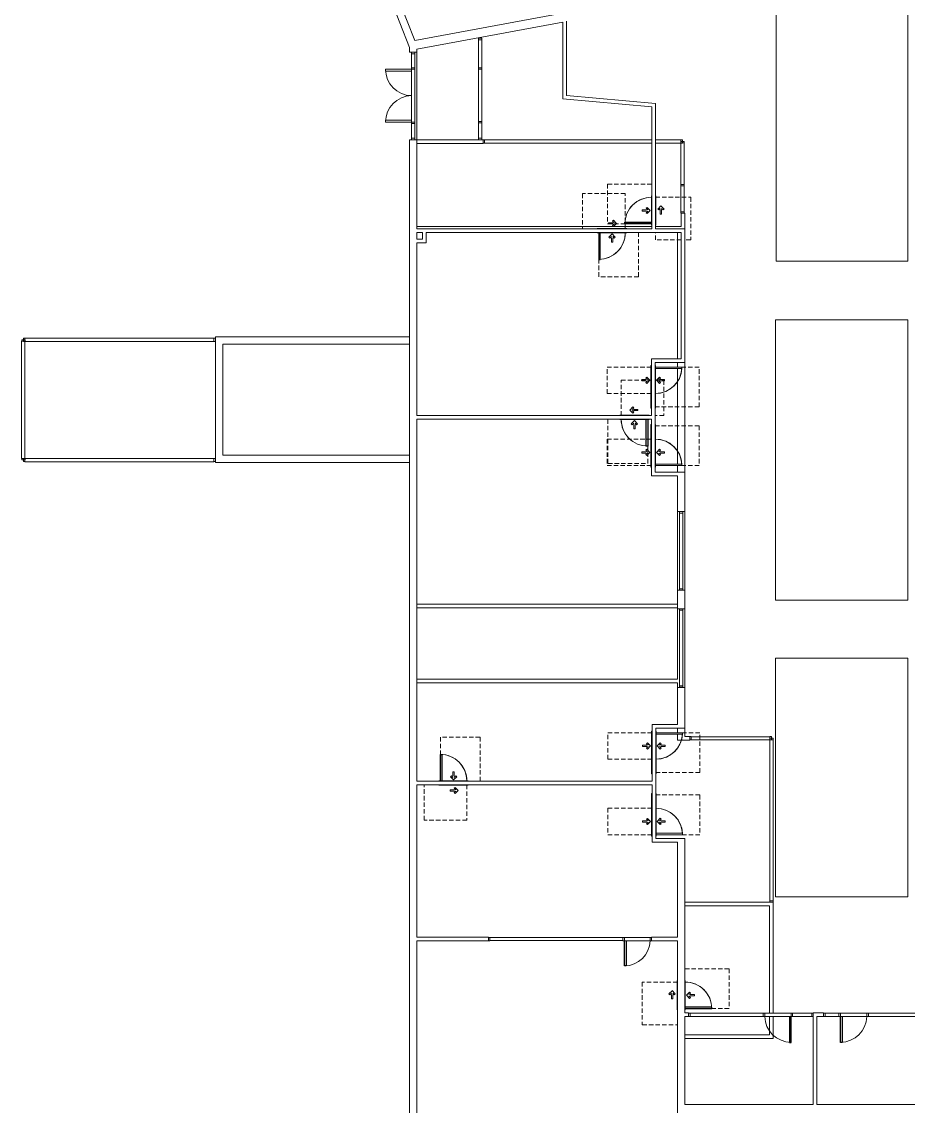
# Model space of a CAD drawing. Header units: inches. Extents: x -805 to 1035, y -5106 to -727.
# Drawn here: x -805 to 401, y -4169 to -2694 of the extents above; entities that cross this region are included whole.
import ezdxf

# ---------------------------------------------------------------- set-up
doc = ezdxf.new("R2010")
doc.units = ezdxf.units.IN
doc.header["$MEASUREMENT"] = 0
doc.linetypes.add('ADA Clearance', pattern=[9, 6, -3])
for name, color, linetype, lineweight in [('A-DOOR', 31, 'Continuous', 15), ('A-DOOR-FRAM', 31, 'Continuous', 9), ('A-FLOR', 192, 'Continuous', 15), ('A-GLAZ-CWMG', 51, 'Continuous', 9), ('A-WALL', 113, 'Continuous', 15), ('I-WALL', 2, 'Continuous', 15)]:
    doc.layers.add(name, color=color, linetype=linetype, lineweight=lineweight)

# ---------------------------------------------------------------- blocks, each defined once
blk = doc.blocks.new('Rectangular Mullion - 4 1_2_ x 2_ Rectangular_CE_-5134596-ROOF')
at = {"layer": 'A-GLAZ-CWMG'}
for p, q in [((105.3, -3670.7), (105.3, -3666.2)), ((105.3, -3666.2), (212.4, -3666.2)), ((212.4, -3670.7), (105.3, -3670.7)), ((212.4, -3666.2), (212.4, -3670.7))]:
    blk.add_line(p, q, dxfattribs=at)
blk = doc.blocks.new('Rectangular Mullion - 4 1_2_ x 2_ Rectangular_CE_-5186047-ROOF')
at = {"layer": 'A-GLAZ-CWMG'}
for p, q in [((-2, -2.25), (-2, 2.25)), ((-2, 2.25), (0, 2.25)), ((0, 2.25), (0, -2.25)), ((0, -2.25), (-2, -2.25))]:
    blk.add_line(p, q, dxfattribs=at)
blk = doc.blocks.new('Rectangular Mullion - 4 1_2_ x 2_ Rectangular_CE_-5186048-ROOF')
at = {"layer": 'A-GLAZ-CWMG'}
for p, q in [((0, 2.25), (-2, 2.25)), ((-2, 2.25), (-2, -2.25)), ((0, -2.25), (0, 2.25)), ((-2, -2.25), (0, -2.25))]:
    blk.add_line(p, q, dxfattribs=at)
blk = doc.blocks.new('Rectangular Mullion - 4 1_2_ x 2_ Rectangular_CE_-5145895-ROOF')
at = {"layer": 'A-GLAZ-CWMG'}
for p, q in [((212.2, -3670.4), (216.7, -3670.4)), ((212.2, -3889.3), (212.2, -3670.4)), ((216.7, -3670.4), (216.7, -3889.3)), ((216.7, -3889.3), (212.2, -3889.3))]:
    blk.add_line(p, q, dxfattribs=at)
blk = doc.blocks.new('Rectangular Mullion - 4 1_2_ x 2_ Rectangular_CE_-5146177-ROOF')
at = {"layer": 'A-GLAZ-CWMG'}
for p, q in [((91.1, -2858.7), (95.6, -2858.7)), ((91.1, -2915.2), (91.1, -2858.7)), ((95.6, -2858.7), (95.6, -2915.2)), ((95.6, -2915.2), (91.1, -2915.2))]:
    blk.add_line(p, q, dxfattribs=at)
blk = doc.blocks.new('Rectangular Mullion - 4 1_2_ x 2_ Rectangular_CE_-5137719-ROOF')
at = {"layer": 'A-GLAZ-CWMG'}
for p, q in [((-175.7, -2859), (-175.7, -2854.5)), ((-175.7, -2854.5), (51.6, -2854.5)), ((51.6, -2859), (-175.7, -2859)), ((56.6, -2854.5), (91.3, -2854.5)), ((91.3, -2859), (56.6, -2859)), ((91.3, -2854.5), (91.3, -2859))]:
    blk.add_line(p, q, dxfattribs=at)
blk = doc.blocks.new('Rectangular Mullion - 4 1_2_ x 2_ Rectangular_CE_-5147108-ROOF')
at = {"layer": 'A-GLAZ-CWMG'}
for p, q in [((-184.1, -2718.4), (-179.6, -2718.4)), ((-184.1, -2756.4), (-184.1, -2718.4)), ((-179.6, -2718.4), (-179.6, -2756.4)), ((-179.6, -2756.4), (-184.1, -2756.4))]:
    blk.add_line(p, q, dxfattribs=at)
blk = doc.blocks.new('Rectangular Mullion - 4 1_2_ x 2_ Rectangular_CE_-5140832-ROOF')
at = {"layer": 'A-GLAZ-CWMG'}
for p, q in [((-801.1, -3128.6), (-801.1, -3124.1)), ((-801.1, -3124.1), (-543.9, -3124.1)), ((-543.9, -3124.1), (-543.9, -3128.6)), ((-543.9, -3128.6), (-801.1, -3128.6))]:
    blk.add_line(p, q, dxfattribs=at)
blk = doc.blocks.new('Rectangular Mullion - 4 1_2_ x 2_ Rectangular_CE_-5140569-ROOF')
at = {"layer": 'A-GLAZ-CWMG'}
for p, q in [((-805.4, -3128.4), (-800.9, -3128.4)), ((-805.4, -3287.9), (-805.4, -3128.4)), ((-800.9, -3128.4), (-800.9, -3287.9)), ((-800.9, -3287.9), (-805.4, -3287.9))]:
    blk.add_line(p, q, dxfattribs=at)
blk = doc.blocks.new('Rectangular Mullion - 4 1_2_ x 2_ Rectangular_CE_-5146179-ROOF')
at = {"layer": 'A-GLAZ-CWMG'}
for p, q in [((91.1, -2917.2), (95.6, -2917.2)), ((91.1, -2952.2), (91.1, -2917.2)), ((95.6, -2917.2), (95.6, -2952.2)), ((95.6, -2952.2), (91.1, -2952.2))]:
    blk.add_line(p, q, dxfattribs=at)
blk = doc.blocks.new('Rectangular Mullion - 4 1_2_ x 2_ Rectangular_CE_-5186050-ROOF')
at = {"layer": 'A-GLAZ-CWMG'}
for p, q in [((-1, -2.25), (-1, 2.25)), ((-1, 2.25), (1, 2.25)), ((1, 2.25), (1, -2.25)), ((1, -2.25), (-1, -2.25))]:
    blk.add_line(p, q, dxfattribs=at)
blk = doc.blocks.new('Rectangular Mullion - 4 1_2_ x 2_ Rectangular_CE_-5147204-ROOF')
at = {"layer": 'A-GLAZ-CWMG'}
for p, q in [((-184.1, -2758.4), (-179.6, -2758.4)), ((-184.1, -2829.4), (-184.1, -2758.4)), ((-179.6, -2758.4), (-179.6, -2829.4)), ((-179.6, -2829.4), (-184.1, -2829.4))]:
    blk.add_line(p, q, dxfattribs=at)
blk = doc.blocks.new('Rectangular Mullion - 4 1_2_ x 2_ Rectangular_CE_-5147205-ROOF')
at = {"layer": 'A-GLAZ-CWMG'}
for p, q in [((-184.1, -2831.4), (-179.6, -2831.4)), ((-184.1, -2852.4), (-184.1, -2831.4)), ((-179.6, -2831.4), (-179.6, -2852.4)), ((-179.6, -2852.4), (-184.1, -2852.4))]:
    blk.add_line(p, q, dxfattribs=at)
blk = doc.blocks.new('CW-Double_CE_ - Medium Style-5186079-ROOF')
at = {"layer": 'A-DOOR'}
for p, q in [((-33.5, 37.5), (-36, 37.5)), ((-36, 37.5), (-36, 2.25)), ((-33.5, 2.25), (-33.5, 37.5)), ((33.5, 2.25), (33.5, 37.5)), ((33.5, 37.5), (36, 37.5)), ((36, 37.5), (36, 2.25))]:
    blk.add_line(p, q, dxfattribs=at)
for centre, start, end in [((-36, 1.5), 1.19708, 90), ((36, 1.5), 90, 178.80292)]:
    blk.add_arc(centre, 36, start, end, dxfattribs=at)
blk = doc.blocks.new('Rectangular Mullion - 4 1_2_ x 2_ Rectangular_CE_-5147331-ROOF')
at = {"layer": 'A-GLAZ-CWMG'}
for p, q in [((-275.1, -2737.4), (-270.6, -2737.4)), ((-275.1, -2756.4), (-275.1, -2737.4)), ((-270.6, -2737.4), (-270.6, -2756.4)), ((-270.6, -2756.4), (-275.1, -2756.4))]:
    blk.add_line(p, q, dxfattribs=at)
blk = doc.blocks.new('Rectangular Mullion - 4 1_2_ x 2_ Rectangular_CE_-5145053-ROOF')
at = {"layer": 'A-GLAZ-CWMG'}
for p, q in [((829.1, -2831.4), (833.6, -2831.4)), ((829.1, -2851.4), (829.1, -2831.4)), ((833.6, -2831.4), (833.6, -2851.4)), ((833.6, -2851.4), (829.1, -2851.4))]:
    blk.add_line(p, q, dxfattribs=at)
blk = doc.blocks.new('Rectangular Mullion - 4 1_2_ x 2_ Rectangular_CE_-5147333-ROOF')
at = {"layer": 'A-GLAZ-CWMG'}
for p, q in [((-275.1, -2758.4), (-270.6, -2758.4)), ((-275.1, -2830.4), (-275.1, -2758.4)), ((-270.6, -2758.4), (-270.6, -2830.4)), ((-270.6, -2830.4), (-275.1, -2830.4))]:
    blk.add_line(p, q, dxfattribs=at)
blk = doc.blocks.new('Rectangular Mullion - 4 1_2_ x 2_ Rectangular_CE_-5173025-ROOF')
at = {"layer": 'A-GLAZ-CWMG'}
for p, q in [((103.8, -4046.6), (103.8, -4042.1)), ((103.8, -4042.1), (203.3, -4042.1)), ((203.3, -4046.6), (103.8, -4046.6)), ((203.3, -4042.1), (203.3, -4046.6))]:
    blk.add_line(p, q, dxfattribs=at)
blk = doc.blocks.new('Rectangular Mullion - 4 1_2_ x 2_ Rectangular_CE_-5173194-ROOF')
at = {"layer": 'A-GLAZ-CWMG'}
for p, q in [((346.3, -4046.6), (346.3, -4042.1)), ((346.3, -4042.1), (456, -4042.1)), ((456, -4046.6), (346.3, -4046.6)), ((456, -4042.1), (456, -4046.6))]:
    blk.add_line(p, q, dxfattribs=at)
blk = doc.blocks.new('CW-Single_CE_ - Medium Style-5186091-ROOF')
at = {"layer": 'A-DOOR', "lineweight": 25}
for p, q in [((-18, 37.5), (-18, 2.25)), ((-15.5, 37.5), (-18, 37.5)), ((-15.5, 2.25), (-15.5, 37.5))]:
    blk.add_line(p, q, dxfattribs=at)
at = {"layer": 'A-DOOR', "lineweight": 9}
blk.add_arc((-18, 1.5), 36, 1.19708, 90, dxfattribs=at)
blk = doc.blocks.new('Rectangular Mullion - 4 1_2_ x 2_ Rectangular_CE_-5172950-ROOF')
at = {"layer": 'A-GLAZ-CWMG'}
for p, q in [((243.3, -4046.6), (243.3, -4042.1)), ((243.3, -4042.1), (269.3, -4042.1)), ((269.3, -4046.6), (243.3, -4046.6)), ((269.3, -4042.1), (269.3, -4046.6))]:
    blk.add_line(p, q, dxfattribs=at)
blk = doc.blocks.new('Rectangular Mullion - 4 1_2_ x 2_ Rectangular_CE_-V15-ROOF')
at = {"layer": 'A-GLAZ-CWMG'}
for p, q in [((205.3, -4046.6), (205.3, -4042.1)), ((205.3, -4042.1), (241.3, -4042.1)), ((241.3, -4046.6), (205.3, -4046.6)), ((241.3, -4042.1), (241.3, -4046.6))]:
    blk.add_line(p, q, dxfattribs=at)
blk = doc.blocks.new('CW-Single_CE_ - Medium Style-5186159-ROOF')
at = {"layer": 'A-DOOR', "lineweight": 25}
for p, q in [((-18, -37.5), (-18, -2.25)), ((-15.5, -2.25), (-15.5, -37.5)), ((-15.5, -37.5), (-18, -37.5))]:
    blk.add_line(p, q, dxfattribs=at)
at = {"layer": 'A-DOOR', "lineweight": 9}
blk.add_arc((-18, -1.5), 36, 270, 358.80292, dxfattribs=at)
blk = doc.blocks.new('CW-Single_CE_ - Medium Style-5186089-ROOF')
at = {"layer": 'A-DOOR', "lineweight": 25}
for p, q in [((-17.5, -36.5), (-17.5, -2.25)), ((-15, -2.25), (-15, -36.5)), ((-15, -36.5), (-17.5, -36.5))]:
    blk.add_line(p, q, dxfattribs=at)
at = {"layer": 'A-DOOR', "lineweight": 9}
blk.add_arc((-17.5, -1.5), 35, 270, 358.76872, dxfattribs=at)
blk = doc.blocks.new('Rectangular Mullion - 4 1_2_ x 2_ Rectangular_CE_-5174096-ROOF')
at = {"layer": 'A-GLAZ-CWMG'}
for p, q in [((-168.5, -3943.6), (-168.5, -3939.1)), ((-168.5, -3939.1), (12.5, -3939.1)), ((12.5, -3943.6), (-168.5, -3943.6)), ((12.5, -3939.1), (12.5, -3943.6))]:
    blk.add_line(p, q, dxfattribs=at)
blk = doc.blocks.new('Rectangular Mullion - 4 1_2_ x 2_ Rectangular_CE_-5174426-ROOF')
at = {"layer": 'A-GLAZ-CWMG'}
for p, q in [((89.5, -3362), (94, -3362)), ((89.5, -3465), (89.5, -3362)), ((94, -3362), (94, -3465)), ((94, -3465), (89.5, -3465))]:
    blk.add_line(p, q, dxfattribs=at)
blk = doc.blocks.new('Door-Single-Sidelite_CE_ - WD Door-2_ HM Frame-Sidelite-5143442-ROOF')
at = {"layer": 'A-DOOR', "linetype": 'ADA Clearance', "lineweight": 9}
for p, q in [((-18, 62.5), (18, 62.5)), ((-18, 2.5), (-18, 62.5)), ((18, 62.5), (18, 2.5)), ((-0.9, 15.5), (-0.9, 7.7)), ((0.9, 15.5), (-0.9, 15.5)), ((0.9, 15.5), (0.9, 7.7)), ((-3, 9.9), (-4.2, 8.6)), ((-4.2, 8.6), (0, 4.4)), ((-3, 9.9), (-0.9, 7.7)), ((4.2, 8.6), (0, 4.4)), ((3, 9.9), (0.9, 7.7)), ((3, 9.9), (4.2, 8.6)), ((-36, -2.5), (-36, -62.5)), ((-4.3, -8.6), (0, -4.4)), ((-3, -9.9), (-4.3, -8.6)), ((-3, -9.9), (-0.9, -7.7)), ((-0.9, -15.5), (-0.9, -7.7)), ((4.2, -8.6), (0, -4.4)), ((0.9, -15.5), (0.9, -7.7)), ((3, -9.9), (0.9, -7.7)), ((3, -9.9), (4.2, -8.6)), ((18, -3), (18, -2.5)), ((0.9, -15.5), (-0.9, -15.5)), ((18, -62.5), (18, -39)), ((-36, -62.5), (18, -62.5))]:
    blk.add_line(p, q, dxfattribs=at)
at = {"layer": 'A-DOOR'}
for p, q in [((16, -3), (18, -3)), ((16, -39), (16, -3)), ((18, -3), (18, -39)), ((18, -39), (16, -39))]:
    blk.add_line(p, q, dxfattribs=at)
at = {"layer": 'A-DOOR', "lineweight": 9}
for start, end in [(180.0012, 266.8077), (180.5, 270)]:
    blk.add_arc((18, -3), 36, start, end, dxfattribs=at)
at = {"layer": 'A-DOOR-FRAM'}
for p, q in [((-38, 3), (20, 3)), ((-38, 2.5), (-38, 3)), ((20, 3), (20, 2.5)), ((-38, -3), (-38, -2.5)), ((16, -3), (-38, -3)), ((20, -3), (18, -3)), ((20, -2.5), (20, -3))]:
    blk.add_line(p, q, dxfattribs=at)
blk = doc.blocks.new('Door-Single-Sidelite_CE_ - WD Door-2_ HM Frame-Sidelite-5143300-ROOF')
at = {"layer": 'A-DOOR', "linetype": 'ADA Clearance', "lineweight": 9}
for p, q in [((-36, 62.5), (18, 62.5)), ((-36, 2.5), (-36, 62.5)), ((18, 62.5), (18, 39)), ((-0.9, 15.5), (-0.9, 7.7)), ((0.9, 15.5), (-0.9, 15.5)), ((0.9, 15.5), (0.9, 7.7)), ((-3, 9.9), (-4.3, 8.6)), ((-4.3, 8.6), (0, 4.4)), ((-3, 9.9), (-0.9, 7.7)), ((4.2, 8.6), (0, 4.4)), ((3, 9.9), (0.9, 7.7)), ((3, 9.9), (4.2, 8.6)), ((18, 3), (18, 2.5)), ((-18, -2.5), (-18, -62.5)), ((-4.2, -8.6), (0, -4.4)), ((-3, -9.9), (-4.2, -8.6)), ((-3, -9.9), (-0.9, -7.7)), ((-0.9, -15.5), (-0.9, -7.7)), ((4.2, -8.6), (0, -4.4)), ((0.9, -15.5), (0.9, -7.7)), ((3, -9.9), (0.9, -7.7)), ((3, -9.9), (4.2, -8.6)), ((18, -62.5), (18, -2.5)), ((0.9, -15.5), (-0.9, -15.5)), ((-18, -62.5), (18, -62.5))]:
    blk.add_line(p, q, dxfattribs=at)
at = {"layer": 'A-DOOR'}
for p, q in [((18, 39), (16, 39)), ((16, 39), (16, 3)), ((18, 3), (18, 39)), ((16, 3), (18, 3))]:
    blk.add_line(p, q, dxfattribs=at)
at = {"layer": 'A-DOOR', "lineweight": 9}
for start, end in [(90, 179.5), (93.1923, 179.9988)]:
    blk.add_arc((18, 3), 36, start, end, dxfattribs=at)
at = {"layer": 'A-DOOR-FRAM'}
for p, q in [((-38, 3), (16, 3)), ((-38, 2.5), (-38, 3)), ((18, 3), (20, 3)), ((20, 3), (20, 2.5)), ((-38, -3), (-38, -2.5)), ((20, -3), (-38, -3)), ((20, -2.5), (20, -3))]:
    blk.add_line(p, q, dxfattribs=at)
blk = doc.blocks.new('Door-Single_CE_ - WD Door-2_ HM Frame-5175295-ROOF')
at = {"layer": 'A-DOOR', "linetype": 'ADA Clearance', "lineweight": 9}
for p, q in [((-36, 65), (18, 65)), ((-36, 5), (-36, 65)), ((18, 65), (18, 5)), ((-0.9, 18), (-0.9, 10.2)), ((0.9, 18), (-0.9, 18)), ((0.9, 18), (0.9, 10.2)), ((-3, 12.4), (-4.3, 11.1)), ((-4.3, 11.1), (0, 6.9)), ((-3, 12.4), (-0.9, 10.2)), ((4.2, 11.1), (0, 6.9)), ((3, 12.4), (0.9, 10.2)), ((3, 12.4), (4.2, 11.1)), ((-18, -5), (-18, -53)), ((-2, -8.3), (-6.3, -12.5)), ((-2, -16.8), (-6.3, -12.5)), ((-0.8, -9.5), (-2.9, -11.7)), ((4.8, -11.7), (-2.9, -11.7)), ((4.8, -13.4), (-2.9, -13.4)), ((-0.8, -15.5), (-2.9, -13.4)), ((-0.8, -9.5), (-2, -8.3)), ((4.8, -13.4), (4.8, -11.7)), ((40, -53), (40, -5)), ((-0.8, -15.5), (-2, -16.8)), ((-18, -53), (40, -53))]:
    blk.add_line(p, q, dxfattribs=at)
at = {"layer": 'A-DOOR'}
for p, q in [((18, 41.5), (16, 41.5)), ((16, 41.5), (16, 5.5)), ((18, 5.5), (18, 41.5)), ((16, 5.5), (18, 5.5))]:
    blk.add_line(p, q, dxfattribs=at)
at = {"layer": 'A-DOOR', "lineweight": 25}
for p, q in [((18, 41.5), (16, 41.5)), ((16, 41.5), (16, 5.5)), ((18, 5.5), (18, 41.5)), ((18, 5.5), (16, 5.5))]:
    blk.add_line(p, q, dxfattribs=at)
at = {"layer": 'A-DOOR', "lineweight": 9}
for end in [179.9988, 180.5, 180.5, 180.5]:
    blk.add_arc((18, 5.5), 36, 90, end, dxfattribs=at)
at = {"layer": 'A-DOOR-FRAM'}
for p, q in [((-20, 5.5), (20, 5.5)), ((-20, 5), (-20, 5.5)), ((20, 5.5), (20, 5)), ((-20, -5.5), (-20, -5)), ((20, -5.5), (-20, -5.5)), ((20, -5), (20, -5.5))]:
    blk.add_line(p, q, dxfattribs=at)
blk = doc.blocks.new('Door-Single_CE_ - WD Door-2_ HM Frame-V19-ROOF')
at = {"layer": 'A-DOOR', "linetype": 'ADA Clearance', "lineweight": 9}
for p, q in [((-18, 50.5), (22.5, 50.5)), ((-18, 2.5), (-18, 50.5)), ((28.5, 50.5), (40, 50.5)), ((40, 50.5), (40, 2.5)), ((-2, 14.3), (-6.3, 10)), ((-2, 5.8), (-6.3, 10)), ((-0.8, 13), (-2.9, 10.9)), ((4.8, 10.9), (-2.9, 10.9)), ((4.8, 9.2), (-2.9, 9.2)), ((-0.8, 7), (-2.9, 9.2)), ((-0.8, 13), (-2, 14.3)), ((-0.8, 7), (-2, 5.8)), ((4.8, 10.9), (4.8, 9.2)), ((40, 2.5), (28, 2.5)), ((-36, -2.5), (-36, -62.5)), ((-4.3, -8.6), (0, -4.4)), ((-3, -9.9), (-4.3, -8.6)), ((-3, -9.9), (-0.9, -7.7)), ((-0.9, -15.5), (-0.9, -7.7)), ((4.2, -8.6), (0, -4.4)), ((0.9, -15.5), (0.9, -7.7)), ((3, -9.9), (0.9, -7.7)), ((3, -9.9), (4.2, -8.6)), ((18, -62.5), (18, -2.5)), ((0.9, -15.5), (-0.9, -15.5)), ((-36, -62.5), (18, -62.5))]:
    blk.add_line(p, q, dxfattribs=at)
at = {"layer": 'A-DOOR'}
for p, q in [((16, -39), (16, -3)), ((16, -3), (18, -3)), ((18, -3), (18, -39)), ((18, -39), (16, -39))]:
    blk.add_line(p, q, dxfattribs=at)
at = {"layer": 'A-DOOR', "lineweight": 25}
for p, q in [((16, -39), (16, -3)), ((18, -3), (16, -3)), ((18, -3), (18, -39)), ((18, -39), (16, -39))]:
    blk.add_line(p, q, dxfattribs=at)
at = {"layer": 'A-DOOR', "lineweight": 9}
for start in [179.5, 179.5, 179.5, 180.0012]:
    blk.add_arc((18, -3), 36, start, 270, dxfattribs=at)
at = {"layer": 'A-DOOR-FRAM'}
for p, q in [((-20, 3), (20, 3)), ((-20, 2.5), (-20, 3)), ((20, 3), (20, 2.5)), ((-20, -3), (-20, -2.5)), ((20, -3), (-20, -3)), ((20, -2.5), (20, -3))]:
    blk.add_line(p, q, dxfattribs=at)
blk = doc.blocks.new('Door-Single_CE_ - WD Door-2_ HM Frame-V11-ROOF')
at = {"layer": 'A-DOOR', "linetype": 'ADA Clearance', "lineweight": 9}
for p, q in [((-36, 62.5), (18, 62.5)), ((-36, 2.5), (-36, 62.5)), ((18, 62.5), (18, 2.5)), ((-0.9, 15.5), (-0.9, 7.7)), ((0.9, 15.5), (-0.9, 15.5)), ((0.9, 15.5), (0.9, 7.7)), ((-3, 9.9), (-4.3, 8.6)), ((-4.3, 8.6), (0, 4.4)), ((-3, 9.9), (-0.9, 7.7)), ((4.2, 8.6), (0, 4.4)), ((3, 9.9), (0.9, 7.7)), ((3, 9.9), (4.2, 8.6)), ((-18, -2.5), (-18, -50.5)), ((-2, -5.8), (-6.3, -10)), ((-2, -14.3), (-6.3, -10)), ((-0.8, -7), (-2.9, -9.2)), ((4.8, -9.2), (-2.9, -9.2)), ((4.8, -10.9), (-2.9, -10.9)), ((-0.8, -13), (-2.9, -10.9)), ((-0.8, -7), (-2, -5.8)), ((-0.8, -13), (-2, -14.3)), ((4.8, -10.9), (4.8, -9.2)), ((40, -50.5), (40, -2.5)), ((-18, -50.5), (40, -50.5))]:
    blk.add_line(p, q, dxfattribs=at)
at = {"layer": 'A-DOOR'}
for p, q in [((18, 39), (16, 39)), ((16, 39), (16, 3)), ((18, 3), (18, 39)), ((16, 3), (18, 3))]:
    blk.add_line(p, q, dxfattribs=at)
at = {"layer": 'A-DOOR', "lineweight": 25}
for p, q in [((18, 39), (16, 39)), ((16, 39), (16, 3)), ((18, 3), (18, 39)), ((18, 3), (16, 3))]:
    blk.add_line(p, q, dxfattribs=at)
at = {"layer": 'A-DOOR', "lineweight": 9}
for end in [179.9988, 180.5, 180.5, 180.5]:
    blk.add_arc((18, 3), 36, 90, end, dxfattribs=at)
at = {"layer": 'A-DOOR-FRAM'}
for p, q in [((-20, 3), (20, 3)), ((-20, 2.5), (-20, 3)), ((20, 3), (20, 2.5)), ((-20, -3), (-20, -2.5)), ((20, -3), (-20, -3)), ((20, -2.5), (20, -3))]:
    blk.add_line(p, q, dxfattribs=at)
blk = doc.blocks.new('Door-Single_CE_ - WD Door-2_ HM Frame-V20-ROOF')
at = {"layer": 'A-DOOR', "linetype": 'ADA Clearance', "lineweight": 9}
for p, q in [((-18, 50.5), (40, 50.5)), ((-18, 2.5), (-18, 50.5)), ((40, 50.5), (40, 42.7)), ((40, 37.7), (40, 2.5)), ((-2, 14.3), (-6.3, 10)), ((-2, 5.8), (-6.3, 10)), ((-0.8, 13), (-2.9, 10.9)), ((4.8, 10.9), (-2.9, 10.9)), ((4.8, 9.2), (-2.9, 9.2)), ((-0.8, 7), (-2.9, 9.2)), ((-0.8, 13), (-2, 14.3)), ((-0.8, 7), (-2, 5.8)), ((4.8, 10.9), (4.8, 9.2)), ((40, 2.5), (30, 2.5)), ((-36, -2.5), (-36, -62.5)), ((-4.3, -8.6), (0, -4.4)), ((-3, -9.9), (-4.3, -8.6)), ((-3, -9.9), (-0.9, -7.7)), ((-0.9, -15.5), (-0.9, -7.7)), ((4.2, -8.6), (0, -4.4)), ((0.9, -15.5), (0.9, -7.7)), ((3, -9.9), (0.9, -7.7)), ((3, -9.9), (4.2, -8.6)), ((18, -62.5), (18, -2.5)), ((0.9, -15.5), (-0.9, -15.5)), ((-36, -62.5), (18, -62.5))]:
    blk.add_line(p, q, dxfattribs=at)
at = {"layer": 'A-DOOR'}
for p, q in [((16, -39), (16, -3)), ((16, -3), (18, -3)), ((18, -3), (18, -39)), ((18, -39), (16, -39))]:
    blk.add_line(p, q, dxfattribs=at)
at = {"layer": 'A-DOOR', "lineweight": 25}
for p, q in [((16, -39), (16, -3)), ((18, -3), (16, -3)), ((18, -3), (18, -39)), ((18, -39), (16, -39))]:
    blk.add_line(p, q, dxfattribs=at)
at = {"layer": 'A-DOOR', "lineweight": 9}
for start in [179.5, 179.5, 179.5, 180.0012]:
    blk.add_arc((18, -3), 36, start, 270, dxfattribs=at)
at = {"layer": 'A-DOOR-FRAM'}
for p, q in [((-20, 3), (20, 3)), ((-20, 2.5), (-20, 3)), ((20, 3), (20, 2.5)), ((-20, -3), (-20, -2.5)), ((20, -3), (-20, -3)), ((20, -2.5), (20, -3))]:
    blk.add_line(p, q, dxfattribs=at)
blk = doc.blocks.new('Door-Single_CE_ - HM Door-2_ HM Frame-V27-ROOF')
at = {"layer": 'A-DOOR', "linetype": 'ADA Clearance', "lineweight": 9}
for p, q in [((-18, 50.5), (40, 50.5)), ((-18, 2.5), (-18, 50.5)), ((40, 50.5), (40, 2.5)), ((-2, 14.3), (-6.3, 10)), ((-2, 5.8), (-6.3, 10)), ((-0.8, 13), (-2.9, 10.9)), ((4.8, 10.9), (-2.9, 10.9)), ((4.8, 9.2), (-2.9, 9.2)), ((-0.8, 7), (-2.9, 9.2)), ((-0.8, 13), (-2, 14.3)), ((-0.8, 7), (-2, 5.8)), ((4.8, 10.9), (4.8, 9.2)), ((-36, -2.5), (-36, -62.5)), ((-4.3, -8.6), (0, -4.4)), ((-3, -9.9), (-4.3, -8.6)), ((-3, -9.9), (-0.9, -7.7)), ((-0.9, -15.5), (-0.9, -7.7)), ((4.2, -8.6), (0, -4.4)), ((0.9, -15.5), (0.9, -7.7)), ((3, -9.9), (0.9, -7.7)), ((3, -9.9), (4.2, -8.6)), ((18, -62.5), (18, -2.5)), ((0.9, -15.5), (-0.9, -15.5)), ((-36, -62.5), (18, -62.5))]:
    blk.add_line(p, q, dxfattribs=at)
at = {"layer": 'A-DOOR'}
for p, q in [((16.2, -39), (16.2, -3)), ((16.2, -3), (18, -3)), ((18, -3), (18, -39)), ((18, -39), (16.2, -39))]:
    blk.add_line(p, q, dxfattribs=at)
at = {"layer": 'A-DOOR', "lineweight": 25}
for p, q in [((16.2, -39), (16.2, -3)), ((18, -3), (16.2, -3)), ((18, -3), (18, -39)), ((18, -39), (16.2, -39))]:
    blk.add_line(p, q, dxfattribs=at)
at = {"layer": 'A-DOOR', "lineweight": 9}
for start in [179.5, 179.5, 179.5, 180.0012]:
    blk.add_arc((18, -3), 36, start, 270, dxfattribs=at)
at = {"layer": 'A-DOOR-FRAM'}
for p, q in [((-20, 3), (20, 3)), ((-20, 2.5), (-20, 3)), ((20, 3), (20, 2.5)), ((-20, -3), (-20, -2.5)), ((20, -3), (-20, -3)), ((20, -2.5), (20, -3))]:
    blk.add_line(p, q, dxfattribs=at)

msp = doc.modelspace()

# ---------------------------------------------------------------- linework, layer by layer
at = {"layer": 'A-FLOR'}
for p, q in [((400.1, -2602.6), (400.1, -3019.4)), ((221, -3019.4), (221, -2636.3)), ((-267.9, -2735.4), (-267.9, -2854.4)), ((400.1, -3019.4), (221, -3019.4)), ((220.1, -3480.6), (220.1, -3099.4)), ((220.1, -3099.4), (400.1, -3099.4)), ((400.1, -3099.4), (400.1, -3480.6)), ((400.1, -3480.6), (220.1, -3480.6)), ((220.1, -3883.8), (220.1, -3559.4)), ((220.1, -3559.4), (400.1, -3559.4)), ((400.1, -3559.4), (400.1, -3883.8)), ((400.1, -3883.8), (220.1, -3883.8))]:
    msp.add_line(p, q, dxfattribs=at)
at = {"layer": 'A-WALL'}
for p, q in [((-277.9, -2728.9), (-715.1, -1600.6)), ((-270.8, -2719.6), (90.3, -2652.3)), ((-291.3, -2666.6), (-270.8, -2719.6)), ((-69.5, -2694.3), (-267.9, -2731.2)), ((-277.9, -2735.4), (-277.9, -2728.9)), ((-277.9, -2735.4), (-267.9, -2735.4)), ((-267.9, -2731.2), (-267.9, -2735.4)), ((-277.9, -5105.7), (-277.9, -2854.4)), ((-267.9, -2854.4), (-277.9, -2854.4)), ((-267.9, -2854.4), (-267.9, -2975.6)), ((91.8, -2972.2), (86.8, -2972.2)), ((96.8, -2972.2), (96.8, -3665.9)), ((-267.9, -2980.6), (-267.9, -2989.6)), ((86.8, -3152.5), (86.8, -2980.6)), ((-267.9, -2994.6), (-267.9, -3229.5)), ((-541.9, -3122.4), (-277.9, -3122.4)), ((-541.9, -3293.4), (-541.9, -3122.4)), ((-277.9, -3132.4), (-531.9, -3132.4)), ((-531.9, -3132.4), (-531.9, -3283.4)), ((86.8, -3163.5), (86.8, -3157.5)), ((86.8, -3295.5), (86.8, -3165.5)), ((-267.9, -3234.5), (-267.9, -3726.8)), ((-531.9, -3283.4), (-277.9, -3283.4)), ((-277.9, -3293.4), (-541.9, -3293.4)), ((86.8, -3306.5), (86.8, -3297.5)), ((96.8, -3306.5), (86.8, -3306.5)), ((86.8, -3360), (86.8, -3311.5)), ((96.8, -3306.5), (96.8, -3360)), ((86.8, -3467), (86.8, -3360)), ((86.8, -3360), (96.8, -3360)), ((86.8, -3492.3), (86.8, -3467)), ((96.8, -3467), (86.8, -3467)), ((96.8, -3467), (96.8, -3492.3)), ((86.8, -3587.9), (86.8, -3492.3)), ((86.8, -3492.3), (96.8, -3492.3)), ((86.8, -3599.3), (86.8, -3592.9)), ((86.8, -3649.8), (86.8, -3599.3)), ((96.8, -3599.3), (86.8, -3599.3)), ((96.8, -3599.3), (96.8, -3654.8)), ((86.8, -3660.8), (86.8, -3654.8)), ((86.8, -3654.8), (96.8, -3654.8)), ((86.8, -3670.9), (86.8, -3662.8)), ((86.8, -3670.9), (96.8, -3670.9)), ((-267.9, -3731.8), (-267.9, -3938.9)), ((96.8, -3804.8), (86.8, -3804.8)), ((96.8, -3804.8), (96.8, -4041.9)), ((86.8, -3938.9), (86.8, -3809.8)), ((96.8, -3896.3), (96.8, -3997.9)), ((-267.9, -3943.9), (-267.9, -4547.8)), ((86.8, -4547.8), (86.8, -3943.9)), ((96.8, -4037.9), (96.8, -4041.9)), ((96.8, -4046.9), (96.8, -4071.5)), ((96.8, -4046.9), (96.8, -4166.4)), ((96.8, -4076.5), (96.8, -4166.4))]:
    msp.add_line(p, q, dxfattribs=at)
at = {"layer": 'I-WALL'}
for p, q in [((-69.5, -2798.8), (-69.5, -2694.3)), ((-64.5, -2693.3), (-64.5, -2794.3)), ((51.6, -2809.4), (-69.5, -2798.8)), ((-64.5, -2794.3), (56.6, -2804.9)), ((51.6, -2975.6), (51.6, -2809.4)), ((56.6, -2804.9), (56.6, -2975.6)), ((-267.9, -2854.4), (-177.7, -2854.4)), ((-177.7, -2859.4), (-267.9, -2859.4)), ((-177.7, -2854.4), (-177.7, -2859.4)), ((91.8, -2972.2), (91.8, -2954.2)), ((91.8, -2954.2), (96.8, -2954.2)), ((96.8, -2954.2), (96.8, -2972.2)), ((-267.9, -2972.2), (51.6, -2972.2)), ((-267.9, -2975.6), (51.6, -2975.6)), ((56.6, -2972.2), (86.8, -2972.2)), ((56.6, -2975.6), (96.8, -2975.6)), ((96.8, -2975.6), (96.8, -3157.5)), ((-260.4, -2980.6), (-267.9, -2980.6)), ((-267.9, -2989.6), (-260.4, -2989.6)), ((-260.4, -2989.6), (-260.4, -2980.6)), ((91.8, -2980.6), (-255.4, -2980.6)), ((-255.4, -2980.6), (-255.4, -2994.6)), ((91.8, -3152.5), (91.8, -2980.6)), ((-255.4, -2994.6), (-267.9, -2994.6)), ((51.1, -3229.5), (51.1, -3152.5)), ((51.1, -3152.5), (91.8, -3152.5)), ((56.1, -3157.5), (56.1, -3306.5)), ((96.8, -3157.5), (56.1, -3157.5)), ((-267.9, -3229.5), (51.1, -3229.5)), ((51.1, -3234.5), (-267.9, -3234.5)), ((51.1, -3311.5), (51.1, -3234.5)), ((86.8, -3311.5), (51.1, -3311.5)), ((56.1, -3306.5), (86.8, -3306.5)), ((-267.9, -3485.9), (86.8, -3485.9)), ((86.8, -3490.9), (-267.9, -3490.9)), ((-267.9, -3587.9), (86.8, -3587.9)), ((86.8, -3592.9), (-267.9, -3592.9)), ((52, -3649.8), (86.8, -3649.8)), ((52, -3726.8), (52, -3649.8)), ((86.8, -3654.8), (57, -3654.8)), ((57, -3654.8), (57, -3804.8)), ((96.8, -3665.9), (103.3, -3665.9)), ((103.3, -3670.9), (96.8, -3670.9)), ((103.3, -3665.9), (103.3, -3670.9)), ((-267.9, -3726.8), (52, -3726.8)), ((52, -3731.8), (-267.9, -3731.8)), ((52, -3809.8), (52, -3731.8)), ((57, -3804.8), (86.8, -3804.8)), ((86.8, -3809.8), (52, -3809.8)), ((96.8, -3891.3), (216.9, -3891.3)), ((216.9, -3891.3), (216.9, -4042.1)), ((211.9, -3896.3), (96.8, -3896.3)), ((211.9, -4042.1), (211.9, -3896.3)), ((-267.9, -3938.9), (-170.5, -3938.9)), ((-170.5, -3943.9), (-267.9, -3943.9)), ((-170.5, -3943.9), (-170.5, -3938.9)), ((51.5, -3938.9), (86.8, -3938.9)), ((51.5, -3938.9), (51.5, -3943.9)), ((86.8, -3943.9), (51.5, -3943.9)), ((96.8, -4041.9), (101.8, -4041.9)), ((101.8, -4046.9), (96.8, -4046.9)), ((101.8, -4046.9), (101.8, -4041.9)), ((211.9, -4071.5), (211.9, -4046.6)), ((216.9, -4046.6), (216.9, -4076.5)), ((271.3, -4041.9), (285.3, -4041.9)), ((271.3, -4166.4), (271.3, -4041.9)), ((285.3, -4046.9), (276.3, -4046.9)), ((276.3, -4046.9), (276.3, -4166.4)), ((285.3, -4046.9), (285.3, -4041.9)), ((96.8, -4071.5), (211.9, -4071.5)), ((216.9, -4076.5), (96.8, -4076.5)), ((96.8, -4166.4), (271.3, -4166.4)), ((276.3, -4166.4), (455.5, -4166.4))]:
    msp.add_line(p, q, dxfattribs=at)

# ---------------------------------------------------------------- block references
at = {"layer": 'A-DOOR', "rotation": 90.0000000000001}
msp.add_blockref('CW-Double_CE_ - Medium Style-5186079-ROOF', (-272.9, -2794.4), dxfattribs=at)
at = {"layer": 'A-DOOR', "lineweight": 9}
for name, p, rotation in [('Door-Single_CE_ - WD Door-2_ HM Frame-V20-ROOF', (54.1, -2950.6), 269.9999999999999), ('Door-Single_CE_ - WD Door-2_ HM Frame-V11-ROOF', (-2.4, -2978.1), 180), ('Door-Single-Sidelite_CE_ - WD Door-2_ HM Frame-Sidelite-5143442-ROOF', (53.6, -3181.5), 89.99999999999991), ('Door-Single-Sidelite_CE_ - WD Door-2_ HM Frame-Sidelite-5143300-ROOF', (53.6, -3279.5), 269.9999999999999), ('Door-Single_CE_ - HM Door-2_ HM Frame-V27-ROOF', (-217.9, -3729.3), 180), ('Door-Single-Sidelite_CE_ - WD Door-2_ HM Frame-Sidelite-5143442-ROOF', (54.5, -3678.8), 90.0000000000001), ('Door-Single-Sidelite_CE_ - WD Door-2_ HM Frame-Sidelite-5143300-ROOF', (54.5, -3781.5), 270.0000000000001), ('Door-Single_CE_ - WD Door-2_ HM Frame-5175295-ROOF', (91.8, -4017.9), 269.9999999999999)]:
    msp.add_blockref(name, p, dxfattribs=dict(at, rotation=rotation))
msp.add_blockref('Door-Single_CE_ - WD Door-2_ HM Frame-V19-ROOF', (28.1, -3232), dxfattribs=at)
at = {"layer": 'A-DOOR', "lineweight": 25}
for name, p in [('CW-Single_CE_ - Medium Style-5186089-ROOF', (32, -3941.4)), ('CW-Single_CE_ - Medium Style-5186159-ROOF', (326.3, -4044.4))]:
    msp.add_blockref(name, p, dxfattribs=at)
at = {"layer": 'A-DOOR', "lineweight": 25, "rotation": 180}
msp.add_blockref('CW-Single_CE_ - Medium Style-5186091-ROOF', (223.3, -4044.4), dxfattribs=at)
at = {"layer": 'A-GLAZ-CWMG', "extrusion": (0, 0, -1)}
for name, p, rotation in [('Rectangular Mullion - 4 1_2_ x 2_ Rectangular_CE_-5186047-ROOF', (181.9, -2716.4), 90.00000000000007), ('Rectangular Mullion - 4 1_2_ x 2_ Rectangular_CE_-5186047-ROOF', (272.9, -2735.4), 89.99999999999991), ('Rectangular Mullion - 4 1_2_ x 2_ Rectangular_CE_-5186050-ROOF', (272.9, -2757.4), 89.99999999999991), ('Rectangular Mullion - 4 1_2_ x 2_ Rectangular_CE_-5186050-ROOF', (181.9, -2757.4), 90.00000000000007), ('Rectangular Mullion - 4 1_2_ x 2_ Rectangular_CE_-5186050-ROOF', (272.9, -2831.4), 89.99999999999991), ('Rectangular Mullion - 4 1_2_ x 2_ Rectangular_CE_-5186050-ROOF', (181.9, -2830.4), 90.00000000000007), ('Rectangular Mullion - 4 1_2_ x 2_ Rectangular_CE_-5186047-ROOF', (-93.3, -2856.7), 90.00000000000007), ('Rectangular Mullion - 4 1_2_ x 2_ Rectangular_CE_-5186050-ROOF', (-93.3, -2916.2), 90.00000000000007), ('Rectangular Mullion - 4 1_2_ x 2_ Rectangular_CE_-5186047-ROOF', (803.1, -3289.9), 270.0000000000001), ('Rectangular Mullion - 4 1_2_ x 2_ Rectangular_CE_-5186047-ROOF', (541.9, -3289.9), 180), ('Rectangular Mullion - 4 1_2_ x 2_ Rectangular_CE_-5186047-ROOF', (-91.8, -3467), 270.0000000000001), ('Rectangular Mullion - 4 1_2_ x 2_ Rectangular_CE_-5186047-ROOF', (-91.8, -3599.3), 270.0000000000001), ('Rectangular Mullion - 4 1_2_ x 2_ Rectangular_CE_-5186047-ROOF', (-214.4, -3668.4), 180), ('Rectangular Mullion - 4 1_2_ x 2_ Rectangular_CE_-5186047-ROOF', (-214.4, -3891.3), 270.0000000000001), ('Rectangular Mullion - 4 1_2_ x 2_ Rectangular_CE_-5186050-ROOF', (-13.5, -3941.4), 180), ('Rectangular Mullion - 4 1_2_ x 2_ Rectangular_CE_-5186047-ROOF', (-51.5, -3941.4), 180), ('Rectangular Mullion - 4 1_2_ x 2_ Rectangular_CE_-5186050-ROOF', (-307.3, -4044.4), 180), ('Rectangular Mullion - 4 1_2_ x 2_ Rectangular_CE_-5186050-ROOF', (-345.3, -4044.4), 180)]:
    msp.add_blockref(name, p, dxfattribs=dict(at, rotation=rotation))
at = {"layer": 'A-GLAZ-CWMG'}
for name, p in [('Rectangular Mullion - 4 1_2_ x 2_ Rectangular_CE_-5147108-ROOF', (0, 0)), ('Rectangular Mullion - 4 1_2_ x 2_ Rectangular_CE_-5147331-ROOF', (0, 0)), ('Rectangular Mullion - 4 1_2_ x 2_ Rectangular_CE_-5147333-ROOF', (0, 0)), ('Rectangular Mullion - 4 1_2_ x 2_ Rectangular_CE_-5147204-ROOF', (0, 0)), ('Rectangular Mullion - 4 1_2_ x 2_ Rectangular_CE_-5147205-ROOF', (0, 0)), ('Rectangular Mullion - 4 1_2_ x 2_ Rectangular_CE_-5145053-ROOF', (-1104.2, -1)), ('Rectangular Mullion - 4 1_2_ x 2_ Rectangular_CE_-5137719-ROOF', (0, 0)), ('Rectangular Mullion - 4 1_2_ x 2_ Rectangular_CE_-5146177-ROOF', (0, 0)), ('Rectangular Mullion - 4 1_2_ x 2_ Rectangular_CE_-5186048-ROOF', (93.3, -2856.7)), ('Rectangular Mullion - 4 1_2_ x 2_ Rectangular_CE_-5146179-ROOF', (0, 0)), ('Rectangular Mullion - 4 1_2_ x 2_ Rectangular_CE_-5140832-ROOF', (0, 0)), ('Rectangular Mullion - 4 1_2_ x 2_ Rectangular_CE_-5186048-ROOF', (-541.9, -3126.4)), ('Rectangular Mullion - 4 1_2_ x 2_ Rectangular_CE_-5140569-ROOF', (0, 0)), ('Rectangular Mullion - 4 1_2_ x 2_ Rectangular_CE_-5174426-ROOF', (0, 0)), ('Rectangular Mullion - 4 1_2_ x 2_ Rectangular_CE_-5174426-ROOF', (0, -132.2)), ('Rectangular Mullion - 4 1_2_ x 2_ Rectangular_CE_-5134596-ROOF', (0, 0)), ('Rectangular Mullion - 4 1_2_ x 2_ Rectangular_CE_-5145895-ROOF', (0, 0)), ('Rectangular Mullion - 4 1_2_ x 2_ Rectangular_CE_-5174096-ROOF', (0, 0)), ('Rectangular Mullion - 4 1_2_ x 2_ Rectangular_CE_-5173025-ROOF', (0, 0)), ('Rectangular Mullion - 4 1_2_ x 2_ Rectangular_CE_-V15-ROOF', (0, 0)), ('Rectangular Mullion - 4 1_2_ x 2_ Rectangular_CE_-5172950-ROOF', (0, 0)), ('Rectangular Mullion - 4 1_2_ x 2_ Rectangular_CE_-5186048-ROOF', (271.3, -4044.4)), ('Rectangular Mullion - 4 1_2_ x 2_ Rectangular_CE_-5173194-ROOF', (0, 0))]:
    msp.add_blockref(name, p, dxfattribs=at)
for name, p, rotation in [('Rectangular Mullion - 4 1_2_ x 2_ Rectangular_CE_-5186048-ROOF', (-272.9, -2854.4), 270.0000000000001), ('Rectangular Mullion - 4 1_2_ x 2_ Rectangular_CE_-5186048-ROOF', (-181.9, -2854.4), 269.9999999999999), ('Rectangular Mullion - 4 1_2_ x 2_ Rectangular_CE_-5186048-ROOF', (93.3, -2954.2), 269.9999999999999), ('Rectangular Mullion - 4 1_2_ x 2_ Rectangular_CE_-5186048-ROOF', (-803.1, -3126.4), 89.99999999999991), ('Rectangular Mullion - 4 1_2_ x 2_ Rectangular_CE_-5186048-ROOF', (-803.1, -3289.9), 180), ('Rectangular Mullion - 4 1_2_ x 2_ Rectangular_CE_-5140832-ROOF', (-1345, -6416.3), 180), ('Rectangular Mullion - 4 1_2_ x 2_ Rectangular_CE_-5186048-ROOF', (91.8, -3360), 89.99999999999991), ('Rectangular Mullion - 4 1_2_ x 2_ Rectangular_CE_-5186048-ROOF', (91.8, -3492.3), 89.99999999999991), ('Rectangular Mullion - 4 1_2_ x 2_ Rectangular_CE_-5186048-ROOF', (103.3, -3668.4), 180), ('Rectangular Mullion - 4 1_2_ x 2_ Rectangular_CE_-5186048-ROOF', (214.4, -3668.4), 89.99999999999991), ('Rectangular Mullion - 4 1_2_ x 2_ Rectangular_CE_-5186048-ROOF', (-170.5, -3941.4), 180), ('Rectangular Mullion - 4 1_2_ x 2_ Rectangular_CE_-5146179-ROOF', (2966.7, -3848.1), 270.0000000000001), ('Rectangular Mullion - 4 1_2_ x 2_ Rectangular_CE_-5186048-ROOF', (285.3, -4044.4), 180), ('Rectangular Mullion - 4 1_2_ x 2_ Rectangular_CE_-5147331-ROOF', (3043.7, -4317.2), 270), ('Rectangular Mullion - 4 1_2_ x 2_ Rectangular_CE_-V15-ROOF', (549.6, -8088.8), 180)]:
    msp.add_blockref(name, p, dxfattribs=dict(at, rotation=rotation))
at = {"layer": 'A-GLAZ-CWMG', "extrusion": (0, 0, -1)}
for name, p in [('Rectangular Mullion - 4 1_2_ x 2_ Rectangular_CE_-5186047-ROOF', (177.7, -2856.7)), ('Rectangular Mullion - 4 1_2_ x 2_ Rectangular_CE_-5186047-ROOF', (803.1, -3126.4)), ('Rectangular Mullion - 4 1_2_ x 2_ Rectangular_CE_-5186047-ROOF', (-101.8, -4044.4)), ('Rectangular Mullion - 4 1_2_ x 2_ Rectangular_CE_-5186050-ROOF', (-204.3, -4044.4)), ('Rectangular Mullion - 4 1_2_ x 2_ Rectangular_CE_-5186050-ROOF', (-242.3, -4044.4))]:
    msp.add_blockref(name, p, dxfattribs=at)

doc.saveas('drawing.dxf')
